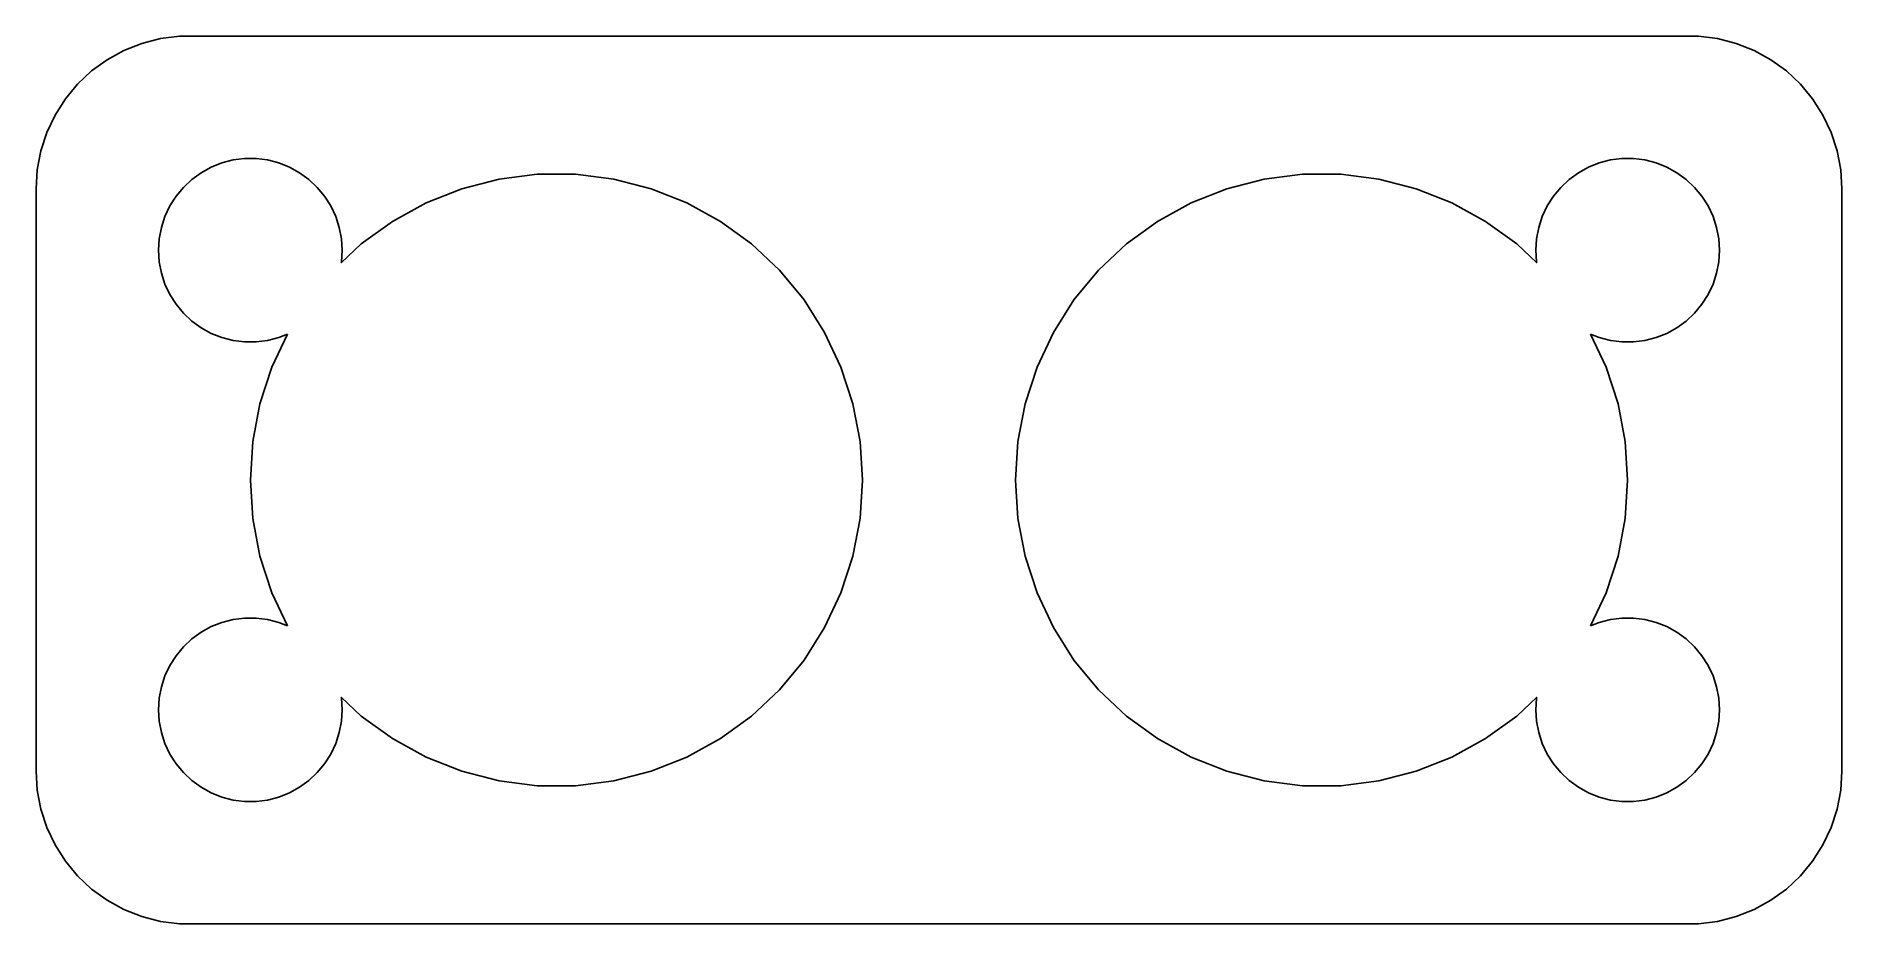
# Model space of a CAD drawing. Header units: metres. Extents: x -29.5 to 29.5, y 24.5 to 53.5.
import ezdxf

# ---------------------------------------------------------------- set-up
doc = ezdxf.new("R2010")
doc.units = ezdxf.units.M

msp = doc.modelspace()

# ---------------------------------------------------------------- linework, layer by layer
for p, q in [((-26.0451, 53.2553), (-26.6289, 53.0241)), ((-25.4369, 53.4114), (-26.0451, 53.2553)), ((-24.8139, 53.4901), (-25.4369, 53.4114)), ((24.8139, 53.4901), (-24.8139, 53.4901)), ((25.4369, 53.4114), (24.8139, 53.4901)), ((26.0451, 53.2553), (25.4369, 53.4114)), ((26.6289, 53.0241), (26.0451, 53.2553)), ((-27.1791, 52.7216), (-27.6871, 52.3526)), ((-26.6289, 53.0241), (-27.1791, 52.7216)), ((27.1791, 52.7216), (26.6289, 53.0241)), ((27.6871, 52.3526), (27.1791, 52.7216)), ((-28.1448, 51.9227), (-28.5451, 51.4389)), ((-27.6871, 52.3526), (-28.1448, 51.9227)), ((28.1448, 51.9227), (27.6871, 52.3526)), ((28.5451, 51.4389), (28.1448, 51.9227)), ((-28.5451, 51.4389), (-28.8815, 50.9088)), ((28.8815, 50.9088), (28.5451, 51.4389)), ((-28.8815, 50.9088), (-29.1489, 50.3406)), ((29.1489, 50.3406), (28.8815, 50.9088)), ((-29.1489, 50.3406), (-29.3429, 49.7434)), ((29.3429, 49.7434), (29.1489, 50.3406)), ((-29.3429, 49.7434), (-29.4606, 49.1267)), ((29.4606, 49.1267), (29.3429, 49.7434)), ((-29.4606, 49.1267), (-29.5, 48.5)), ((-24.4123, 48.8115), (-24.1075, 49.033)), ((-24.1075, 49.033), (-23.7773, 49.2145)), ((-23.7773, 49.2145), (-23.427, 49.3532)), ((-23.427, 49.3532), (-23.0621, 49.4469)), ((-23.0621, 49.4469), (-22.6884, 49.4941)), ((-22.6884, 49.4941), (-22.3116, 49.4941)), ((-22.3116, 49.4941), (-21.9379, 49.4469)), ((-21.9379, 49.4469), (-21.5729, 49.3532)), ((-21.5729, 49.3532), (-21.2227, 49.2145)), ((-21.2227, 49.2145), (-20.8925, 49.033)), ((-20.8925, 49.033), (-20.5877, 48.8115)), ((-14.3738, 48.8229), (-13.1279, 48.9803)), ((-13.1279, 48.9803), (-11.8721, 48.9803)), ((-11.8721, 48.9803), (-10.6262, 48.8229)), ((10.6262, 48.8229), (11.8721, 48.9803)), ((11.8721, 48.9803), (13.1279, 48.9803)), ((13.1279, 48.9803), (14.3738, 48.8229)), ((20.5877, 48.8115), (20.8925, 49.033)), ((20.8925, 49.033), (21.2227, 49.2145)), ((21.2227, 49.2145), (21.5729, 49.3532)), ((21.5729, 49.3532), (21.9379, 49.4469)), ((21.9379, 49.4469), (22.3116, 49.4941)), ((22.3116, 49.4941), (22.6884, 49.4941)), ((22.6884, 49.4941), (23.0621, 49.4469)), ((23.0621, 49.4469), (23.427, 49.3532)), ((23.427, 49.3532), (23.7773, 49.2145)), ((23.7773, 49.2145), (24.1075, 49.033)), ((24.1075, 49.033), (24.4123, 48.8115)), ((29.5, 48.5), (29.4606, 49.1267)), ((-29.5, 48.5), (-29.5, 29.5)), ((-24.927, 48.2634), (-24.6869, 48.5536)), ((-24.6869, 48.5536), (-24.4123, 48.8115)), ((-20.5877, 48.8115), (-20.3131, 48.5536)), ((-20.3131, 48.5536), (-20.0729, 48.2634)), ((-16.7578, 48.0483), (-15.5902, 48.5106)), ((-15.5902, 48.5106), (-14.3738, 48.8229)), ((-10.6262, 48.8229), (-9.40982, 48.5106)), ((-9.40982, 48.5106), (-8.2422, 48.0483)), ((8.2422, 48.0483), (9.40982, 48.5106)), ((9.40982, 48.5106), (10.6262, 48.8229)), ((14.3738, 48.8229), (15.5902, 48.5106)), ((15.5902, 48.5106), (16.7578, 48.0483)), ((20.0729, 48.2634), (20.3131, 48.5536)), ((20.3131, 48.5536), (20.5877, 48.8115)), ((24.4123, 48.8115), (24.6869, 48.5536)), ((24.6869, 48.5536), (24.927, 48.2634)), ((29.5, 29.5), (29.5, 48.5)), ((-25.2893, 47.6044), (-25.1289, 47.9453)), ((-25.1289, 47.9453), (-24.927, 48.2634)), ((-20.0729, 48.2634), (-19.8711, 47.9453)), ((-19.8711, 47.9453), (-19.7107, 47.6044)), ((-17.8583, 47.4433), (-16.7578, 48.0483)), ((-8.2422, 48.0483), (-7.14172, 47.4433)), ((7.14172, 47.4433), (8.2422, 48.0483)), ((16.7578, 48.0483), (17.8583, 47.4433)), ((19.7107, 47.6044), (19.8711, 47.9453)), ((19.8711, 47.9453), (20.0729, 48.2634)), ((24.927, 48.2634), (25.1289, 47.9453)), ((25.1289, 47.9453), (25.2893, 47.6044)), ((-25.4763, 46.876), (-25.4057, 47.2461)), ((-25.4057, 47.2461), (-25.2893, 47.6044)), ((-19.7107, 47.6044), (-19.5942, 47.2461)), ((-19.5942, 47.2461), (-19.5237, 46.876)), ((-18.8742, 46.7051), (-17.8583, 47.4433)), ((-7.14172, 47.4433), (-6.12575, 46.7051)), ((6.12575, 46.7051), (7.14172, 47.4433)), ((17.8583, 47.4433), (18.8742, 46.7051)), ((19.5237, 46.876), (19.5942, 47.2461)), ((19.5942, 47.2461), (19.7107, 47.6044)), ((25.2893, 47.6044), (25.4057, 47.2461)), ((25.4057, 47.2461), (25.4763, 46.876)), ((-25.5, 46.5), (-25.4763, 46.876)), ((-19.5303, 46.089), (-18.8742, 46.7051)), ((-19.5237, 46.876), (-19.5, 46.5)), ((-6.12575, 46.7051), (-5.21031, 45.8455)), ((5.21031, 45.8455), (6.12575, 46.7051)), ((18.8742, 46.7051), (19.5303, 46.089)), ((19.5, 46.5), (19.5237, 46.876)), ((25.4763, 46.876), (25.5, 46.5)), ((-25.4763, 46.124), (-25.5, 46.5)), ((-25.4057, 45.7539), (-25.4763, 46.124)), ((-19.5237, 46.124), (-19.5303, 46.089)), ((-19.5, 46.5), (-19.5237, 46.124)), ((19.5237, 46.124), (19.5, 46.5)), ((19.5303, 46.089), (19.5237, 46.124)), ((25.4763, 46.124), (25.4057, 45.7539)), ((25.5, 46.5), (25.4763, 46.124)), ((-25.2893, 45.3956), (-25.4057, 45.7539)), ((-5.21031, 45.8455), (-4.40982, 44.8778)), ((4.40982, 44.8778), (5.21031, 45.8455)), ((25.4057, 45.7539), (25.2893, 45.3956)), ((-25.1289, 45.0547), (-25.2893, 45.3956)), ((-24.927, 44.7366), (-25.1289, 45.0547)), ((-4.40982, 44.8778), (-3.73692, 43.8175)), ((3.73692, 43.8175), (4.40982, 44.8778)), ((25.1289, 45.0547), (24.927, 44.7366)), ((25.2893, 45.3956), (25.1289, 45.0547)), ((-24.6869, 44.4464), (-24.927, 44.7366)), ((-24.4123, 44.1884), (-24.6869, 44.4464)), ((24.6869, 44.4464), (24.4123, 44.1884)), ((24.927, 44.7366), (24.6869, 44.4464)), ((-24.1075, 43.967), (-24.4123, 44.1884)), ((-23.7773, 43.7855), (-24.1075, 43.967)), ((-23.427, 43.6468), (-23.7773, 43.7855)), ((-21.7978, 42.6812), (-21.2908, 43.7585)), ((-21.2908, 43.7585), (-21.5729, 43.6468)), ((-3.73692, 43.8175), (-3.20222, 42.6812)), ((3.20222, 42.6812), (3.73692, 43.8175)), ((21.5729, 43.6468), (21.2908, 43.7585)), ((21.2908, 43.7585), (21.7978, 42.6812)), ((23.7773, 43.7855), (23.427, 43.6468)), ((24.1075, 43.967), (23.7773, 43.7855)), ((24.4123, 44.1884), (24.1075, 43.967)), ((-23.0621, 43.5531), (-23.427, 43.6468)), ((-22.6884, 43.5059), (-23.0621, 43.5531)), ((-22.3116, 43.5059), (-22.6884, 43.5059)), ((-21.9379, 43.5531), (-22.3116, 43.5059)), ((-21.5729, 43.6468), (-21.9379, 43.5531)), ((21.9379, 43.5531), (21.5729, 43.6468)), ((22.3116, 43.5059), (21.9379, 43.5531)), ((22.6884, 43.5059), (22.3116, 43.5059)), ((23.0621, 43.5531), (22.6884, 43.5059)), ((23.427, 43.6468), (23.0621, 43.5531)), ((-22.1858, 41.4869), (-21.7978, 42.6812)), ((-3.20222, 42.6812), (-2.81416, 41.4869)), ((2.81416, 41.4869), (3.20222, 42.6812)), ((21.7978, 42.6812), (22.1858, 41.4869)), ((-22.4211, 40.2533), (-22.1858, 41.4869)), ((-2.81416, 41.4869), (-2.57884, 40.2533)), ((2.57884, 40.2533), (2.81416, 41.4869)), ((22.1858, 41.4869), (22.4211, 40.2533)), ((-22.5, 39), (-22.4211, 40.2533)), ((-2.57884, 40.2533), (-2.5, 39)), ((2.5, 39), (2.57884, 40.2533)), ((22.4211, 40.2533), (22.5, 39)), ((-22.4211, 37.7467), (-22.5, 39)), ((-2.5, 39), (-2.57884, 37.7467)), ((2.57884, 37.7467), (2.5, 39)), ((22.5, 39), (22.4211, 37.7467)), ((-22.1858, 36.5131), (-22.4211, 37.7467)), ((-2.57884, 37.7467), (-2.81416, 36.5131)), ((2.81416, 36.5131), (2.57884, 37.7467)), ((22.4211, 37.7467), (22.1858, 36.5131)), ((-21.7978, 35.3188), (-22.1858, 36.5131)), ((-2.81416, 36.5131), (-3.20222, 35.3188)), ((3.20222, 35.3188), (2.81416, 36.5131)), ((22.1858, 36.5131), (21.7978, 35.3188)), ((-21.2908, 34.2415), (-21.7978, 35.3188)), ((-3.20222, 35.3188), (-3.73692, 34.1825)), ((3.73692, 34.1825), (3.20222, 35.3188)), ((21.7978, 35.3188), (21.2908, 34.2415)), ((-23.7773, 34.2145), (-23.427, 34.3532)), ((-23.427, 34.3532), (-23.0621, 34.4469)), ((-23.0621, 34.4469), (-22.6884, 34.4941)), ((-22.6884, 34.4941), (-22.3116, 34.4941)), ((-22.3116, 34.4941), (-21.9379, 34.4469)), ((-21.9379, 34.4469), (-21.5729, 34.3532)), ((-21.5729, 34.3532), (-21.2908, 34.2415)), ((21.2908, 34.2415), (21.5729, 34.3532)), ((21.5729, 34.3532), (21.9379, 34.4469)), ((21.9379, 34.4469), (22.3116, 34.4941)), ((22.3116, 34.4941), (22.6884, 34.4941)), ((22.6884, 34.4941), (23.0621, 34.4469)), ((23.0621, 34.4469), (23.427, 34.3532)), ((23.427, 34.3532), (23.7773, 34.2145)), ((-24.6869, 33.5536), (-24.4123, 33.8116)), ((-24.4123, 33.8116), (-24.1075, 34.033)), ((-24.1075, 34.033), (-23.7773, 34.2145)), ((-3.73692, 34.1825), (-4.40982, 33.1222)), ((4.40982, 33.1222), (3.73692, 34.1825)), ((23.7773, 34.2145), (24.1075, 34.033)), ((24.1075, 34.033), (24.4123, 33.8116)), ((24.4123, 33.8116), (24.6869, 33.5536)), ((-25.1289, 32.9453), (-24.927, 33.2634)), ((-24.927, 33.2634), (-24.6869, 33.5536)), ((-4.40982, 33.1222), (-5.21031, 32.1545)), ((5.21031, 32.1545), (4.40982, 33.1222)), ((24.6869, 33.5536), (24.927, 33.2634)), ((24.927, 33.2634), (25.1289, 32.9453)), ((-25.4057, 32.2461), (-25.2893, 32.6044)), ((-25.2893, 32.6044), (-25.1289, 32.9453)), ((25.1289, 32.9453), (25.2893, 32.6044)), ((25.2893, 32.6044), (25.4057, 32.2461)), ((-25.5, 31.5), (-25.4763, 31.876)), ((-25.4763, 31.876), (-25.4057, 32.2461)), ((-18.8742, 31.2949), (-19.5303, 31.911)), ((-19.5303, 31.911), (-19.5237, 31.876)), ((-19.5237, 31.876), (-19.5, 31.5)), ((-5.21031, 32.1545), (-6.12575, 31.2949)), ((6.12575, 31.2949), (5.21031, 32.1545)), ((19.5303, 31.911), (18.8742, 31.2949)), ((19.5, 31.5), (19.5237, 31.876)), ((19.5237, 31.876), (19.5303, 31.911)), ((25.4057, 32.2461), (25.4763, 31.876)), ((25.4763, 31.876), (25.5, 31.5)), ((-25.4763, 31.124), (-25.5, 31.5)), ((-19.5, 31.5), (-19.5237, 31.124)), ((-17.8583, 30.5567), (-18.8742, 31.2949)), ((-6.12575, 31.2949), (-7.14172, 30.5567)), ((7.14172, 30.5567), (6.12575, 31.2949)), ((18.8742, 31.2949), (17.8583, 30.5567)), ((19.5237, 31.124), (19.5, 31.5)), ((25.5, 31.5), (25.4763, 31.124)), ((-25.4057, 30.7539), (-25.4763, 31.124)), ((-25.2893, 30.3956), (-25.4057, 30.7539)), ((-19.5942, 30.7539), (-19.7107, 30.3956)), ((-19.5237, 31.124), (-19.5942, 30.7539)), ((19.5942, 30.7539), (19.5237, 31.124)), ((19.7107, 30.3956), (19.5942, 30.7539)), ((25.4057, 30.7539), (25.2893, 30.3956)), ((25.4763, 31.124), (25.4057, 30.7539)), ((-25.1289, 30.0547), (-25.2893, 30.3956)), ((-19.7107, 30.3956), (-19.8711, 30.0547)), ((-16.7578, 29.9517), (-17.8583, 30.5567)), ((-7.14172, 30.5567), (-8.2422, 29.9517)), ((8.2422, 29.9517), (7.14172, 30.5567)), ((17.8583, 30.5567), (16.7578, 29.9517)), ((19.8711, 30.0547), (19.7107, 30.3956)), ((25.2893, 30.3956), (25.1289, 30.0547)), ((-29.5, 29.5), (-29.4606, 28.8733)), ((-24.927, 29.7366), (-25.1289, 30.0547)), ((-24.6869, 29.4464), (-24.927, 29.7366)), ((-20.0729, 29.7366), (-20.3131, 29.4464)), ((-19.8711, 30.0547), (-20.0729, 29.7366)), ((-15.5902, 29.4894), (-16.7578, 29.9517)), ((-8.2422, 29.9517), (-9.40982, 29.4894)), ((9.40982, 29.4894), (8.2422, 29.9517)), ((16.7578, 29.9517), (15.5902, 29.4894)), ((20.0729, 29.7366), (19.8711, 30.0547)), ((20.3131, 29.4464), (20.0729, 29.7366)), ((24.927, 29.7366), (24.6869, 29.4464)), ((25.1289, 30.0547), (24.927, 29.7366)), ((29.4606, 28.8733), (29.5, 29.5)), ((-24.4123, 29.1885), (-24.6869, 29.4464)), ((-24.1075, 28.967), (-24.4123, 29.1885)), ((-23.7773, 28.7855), (-24.1075, 28.967)), ((-20.8925, 28.967), (-21.2227, 28.7855)), ((-20.5877, 29.1885), (-20.8925, 28.967)), ((-20.3131, 29.4464), (-20.5877, 29.1885)), ((-14.3738, 29.1771), (-15.5902, 29.4894)), ((-13.1279, 29.0197), (-14.3738, 29.1771)), ((-11.8721, 29.0197), (-13.1279, 29.0197)), ((-10.6262, 29.1771), (-11.8721, 29.0197)), ((-9.40982, 29.4894), (-10.6262, 29.1771)), ((10.6262, 29.1771), (9.40982, 29.4894)), ((11.8721, 29.0197), (10.6262, 29.1771)), ((13.1279, 29.0197), (11.8721, 29.0197)), ((14.3738, 29.1771), (13.1279, 29.0197)), ((15.5902, 29.4894), (14.3738, 29.1771)), ((20.5877, 29.1885), (20.3131, 29.4464)), ((20.8925, 28.967), (20.5877, 29.1885)), ((21.2227, 28.7855), (20.8925, 28.967)), ((24.1075, 28.967), (23.7773, 28.7855)), ((24.4123, 29.1885), (24.1075, 28.967)), ((24.6869, 29.4464), (24.4123, 29.1885)), ((-29.4606, 28.8733), (-29.3429, 28.2566)), ((-23.427, 28.6468), (-23.7773, 28.7855)), ((-23.0621, 28.5531), (-23.427, 28.6468)), ((-22.6884, 28.5059), (-23.0621, 28.5531)), ((-22.3116, 28.5059), (-22.6884, 28.5059)), ((-21.9379, 28.5531), (-22.3116, 28.5059)), ((-21.5729, 28.6468), (-21.9379, 28.5531)), ((-21.2227, 28.7855), (-21.5729, 28.6468)), ((21.5729, 28.6468), (21.2227, 28.7855)), ((21.9379, 28.5531), (21.5729, 28.6468)), ((22.3116, 28.5059), (21.9379, 28.5531)), ((22.6884, 28.5059), (22.3116, 28.5059)), ((23.0621, 28.5531), (22.6884, 28.5059)), ((23.427, 28.6468), (23.0621, 28.5531)), ((23.7773, 28.7855), (23.427, 28.6468)), ((29.3429, 28.2566), (29.4606, 28.8733)), ((-29.3429, 28.2566), (-29.1489, 27.6594)), ((29.1489, 27.6594), (29.3429, 28.2566)), ((-29.1489, 27.6594), (-28.8815, 27.0912)), ((28.8815, 27.0912), (29.1489, 27.6594)), ((-28.8815, 27.0912), (-28.5451, 26.5611)), ((-28.5451, 26.5611), (-28.1448, 26.0773)), ((28.1448, 26.0773), (28.5451, 26.5611)), ((28.5451, 26.5611), (28.8815, 27.0912)), ((-28.1448, 26.0773), (-27.6871, 25.6474)), ((27.6871, 25.6474), (28.1448, 26.0773)), ((-27.6871, 25.6474), (-27.1791, 25.2784)), ((27.1791, 25.2784), (27.6871, 25.6474)), ((-27.1791, 25.2784), (-26.6289, 24.9759)), ((-26.6289, 24.9759), (-26.0451, 24.7447)), ((26.0451, 24.7447), (26.6289, 24.9759)), ((26.6289, 24.9759), (27.1791, 25.2784)), ((-26.0451, 24.7447), (-25.4369, 24.5886)), ((-25.4369, 24.5886), (-24.8139, 24.5099)), ((-24.8139, 24.5099), (24.8139, 24.5099)), ((24.8139, 24.5099), (25.4369, 24.5886)), ((25.4369, 24.5886), (26.0451, 24.7447))]:
    msp.add_line(p, q)

doc.saveas('drawing.dxf')
